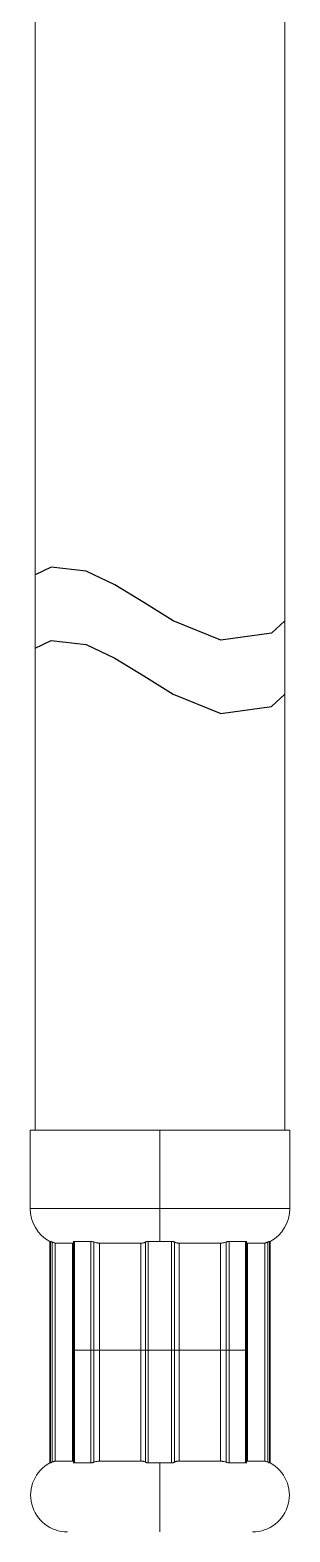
# Model space of a CAD drawing. Header units: millimetres. Extents: x 13295 to 13889, y -332 to 508.
# Drawn here: x 13784.3 to 13796.3, y -187 to -117.9 of the extents above; entities that cross this region are included whole.
import ezdxf

# ---------------------------------------------------------------- set-up
doc = ezdxf.new("R2010")
doc.units = ezdxf.units.MM

msp = doc.modelspace()

# ---------------------------------------------------------------- linework, layer by layer
at = {"linetype": 'Continuous', "lineweight": 18}
for p, q in [((13784.579, -116.401), (13784.579, -123.83)), ((13796.079, -116.401), (13796.079, -123.83)), ((13784.579, -123.83), (13784.579, -157.989)), ((13796.079, -123.83), (13796.079, -157.989)), ((13784.579, -157.989), (13784.579, -168.518)), ((13796.079, -157.989), (13796.079, -168.518)), ((13790.329, -168.518), (13784.348, -168.518)), ((13784.348, -168.518), (13784.348, -172.12)), ((13790.329, -168.518), (13796.31, -168.518)), ((13796.31, -172.12), (13796.31, -168.518)), ((13785.262, -173.64), (13785.262, -183.836)), ((13785.291, -173.64), (13785.262, -173.64)), ((13785.511, -173.718), (13786.302, -173.718)), ((13786.349, -173.659), (13786.349, -183.816)), ((13787.146, -173.64), (13786.387, -173.64)), ((13787.542, -173.718), (13789.452, -173.718)), ((13790.329, -173.64), (13789.792, -173.64)), ((13790.866, -173.64), (13790.329, -173.64)), ((13793.116, -173.718), (13791.206, -173.718)), ((13794.272, -173.64), (13793.512, -173.64)), ((13794.309, -183.816), (13794.309, -173.659)), ((13795.148, -173.718), (13794.357, -173.718)), ((13795.368, -173.64), (13795.396, -173.64)), ((13795.396, -183.836), (13795.396, -173.64)), ((13790.372, -178.652), (13786.353, -178.652)), ((13794.309, -178.652), (13790.372, -178.652)), ((13785.291, -183.836), (13785.262, -183.836)), ((13785.511, -183.756), (13786.302, -183.756)), ((13787.146, -183.836), (13786.387, -183.836)), ((13787.542, -183.756), (13789.452, -183.756)), ((13790.329, -183.836), (13789.792, -183.836)), ((13790.866, -183.836), (13790.329, -183.836)), ((13793.116, -183.756), (13791.206, -183.756)), ((13794.272, -183.836), (13793.512, -183.836)), ((13795.148, -183.756), (13794.357, -183.756)), ((13795.368, -183.836), (13795.396, -183.836))]:
    msp.add_line(p, q, dxfattribs=at)
at = {"color": 7, "linetype": 'Continuous'}
for p, q in [((13785.325, -142.608), (13784.579, -142.958)), ((13786.938, -142.793), (13785.325, -142.608)), ((13788.255, -143.409), (13786.938, -142.793)), ((13789.582, -144.234), (13788.255, -143.409)), ((13790.93, -145.074), (13789.582, -144.234)), ((13793.126, -145.959), (13790.93, -145.074)), ((13796.079, -145.074), (13795.454, -145.641)), ((13795.454, -145.641), (13793.126, -145.959)), ((13784.579, -146.333), (13785.325, -145.983)), ((13785.325, -145.983), (13786.938, -146.169)), ((13786.938, -146.169), (13788.255, -146.785)), ((13788.255, -146.785), (13789.582, -147.61)), ((13789.582, -147.61), (13790.93, -148.45)), ((13790.93, -148.45), (13793.126, -149.334)), ((13795.454, -149.016), (13796.079, -148.449)), ((13793.126, -149.334), (13795.454, -149.016))]:
    msp.add_line(p, q, dxfattribs=at)
at = {"linetype": 'Continuous', "lineweight": 13}
for p, q in [((13790.329, -172.12), (13790.329, -168.518)), ((13790.329, -172.12), (13784.348, -172.12)), ((13790.329, -172.12), (13790.329, -173.64)), ((13790.329, -172.12), (13796.31, -172.12)), ((13785.291, -173.64), (13785.291, -183.836)), ((13785.367, -173.671), (13785.367, -183.804)), ((13785.511, -173.718), (13785.511, -183.756)), ((13786.302, -173.718), (13786.302, -183.756)), ((13786.387, -173.64), (13786.387, -183.836)), ((13787.146, -173.64), (13787.146, -183.836)), ((13787.288, -173.671), (13787.288, -183.804)), ((13787.542, -173.718), (13787.542, -183.756)), ((13789.452, -173.718), (13789.452, -183.756)), ((13789.668, -173.671), (13789.668, -183.804)), ((13789.792, -173.64), (13789.792, -183.836)), ((13790.866, -173.64), (13790.866, -183.836)), ((13790.99, -173.671), (13790.99, -183.804)), ((13791.206, -173.718), (13791.206, -183.756)), ((13793.116, -173.718), (13793.116, -183.756)), ((13793.371, -173.671), (13793.371, -183.804)), ((13793.512, -173.64), (13793.512, -183.836)), ((13794.272, -173.64), (13794.272, -183.836)), ((13794.357, -173.718), (13794.357, -183.756)), ((13795.148, -173.718), (13795.148, -183.756)), ((13795.292, -173.671), (13795.292, -183.804)), ((13795.368, -173.64), (13795.368, -183.836)), ((13790.329, -183.836), (13790.329, -187.016))]:
    msp.add_line(p, q, dxfattribs=at)
at = {"linetype": 'Continuous', "lineweight": 18}
for centre, radius, start, end in [((13786.069, -172.12), 1.721, 180, 242.04017), ((13794.589, -172.12), 1.721, 297.95983, 0), ((13786.069, -185.324), 1.693, 118.46792, 270), ((13794.589, -185.324), 1.693, 270, 61.53208)]:
    msp.add_arc(centre, radius, start, end, dxfattribs=at)
for points, knots in [([(13785.367, -173.671), (13785.357, -173.666), (13785.347, -173.662), (13785.33, -173.655), (13785.322, -173.651), (13785.309, -173.646), (13785.303, -173.644), (13785.295, -173.641), (13785.292, -173.64), (13785.291, -173.64)], [0, 0, 0, 0, 0.25, 0.25, 0.5, 0.5, 0.75, 0.75, 1, 1, 1, 1]), ([(13785.511, -173.718), (13785.506, -173.718), (13785.5, -173.717), (13785.487, -173.714), (13785.483, -173.713), (13785.472, -173.71), (13785.466, -173.708), (13785.447, -173.702), (13785.433, -173.698), (13785.402, -173.686), (13785.385, -173.679), (13785.367, -173.671)], [0, 0, 0, 0, 0.25, 0.25, 0.375, 0.375, 0.5, 0.5, 0.75, 0.75, 1, 1, 1, 1]), ([(13786.36, -173.692), (13786.36, -173.695), (13786.36, -173.697), (13786.358, -173.702), (13786.356, -173.704), (13786.35, -173.71), (13786.343, -173.713), (13786.33, -173.716), (13786.325, -173.717), (13786.314, -173.718), (13786.308, -173.718), (13786.302, -173.718)], [0, 0, 0, 0, 0.151051, 0.151051, 0.320841, 0.320841, 0.660421, 0.660421, 0.83021, 0.83021, 1, 1, 1, 1]), ([(13786.387, -173.64), (13786.379, -173.64), (13786.372, -173.641), (13786.363, -173.643), (13786.361, -173.644), (13786.357, -173.646), (13786.353, -173.649), (13786.351, -173.652), (13786.35, -173.655), (13786.349, -173.657), (13786.349, -173.659), (13786.349, -173.659), (13786.349, -173.659)], [0, 0, 0, 0, 0.3299, 0.3299, 0.49485, 0.49485, 0.6598, 0.82475, 0.82475, 0.9897, 0.9897, 1, 1, 1, 1]), ([(13787.288, -173.671), (13787.276, -173.666), (13787.264, -173.662), (13787.239, -173.655), (13787.227, -173.651), (13787.202, -173.646), (13787.19, -173.644), (13787.167, -173.641), (13787.156, -173.64), (13787.146, -173.64)], [0, 0, 0, 0, 0.25, 0.25, 0.5, 0.5, 0.75, 0.75, 1, 1, 1, 1]), ([(13787.542, -173.718), (13787.523, -173.718), (13787.503, -173.717), (13787.472, -173.714), (13787.462, -173.713), (13787.44, -173.71), (13787.429, -173.708), (13787.396, -173.702), (13787.374, -173.698), (13787.33, -173.686), (13787.309, -173.679), (13787.288, -173.671)], [0, 0, 0, 0, 0.25, 0.25, 0.375, 0.375, 0.5, 0.5, 0.75, 0.75, 1, 1, 1, 1]), ([(13789.668, -173.671), (13789.656, -173.679), (13789.643, -173.685), (13789.62, -173.694), (13789.612, -173.697), (13789.595, -173.702), (13789.586, -173.704), (13789.558, -173.71), (13789.539, -173.713), (13789.507, -173.716), (13789.496, -173.717), (13789.475, -173.718), (13789.463, -173.718), (13789.452, -173.718)], [0, 0, 0, 0, 0.25, 0.25, 0.375, 0.375, 0.5, 0.5, 0.75, 0.75, 0.875, 0.875, 1, 1, 1, 1]), ([(13789.792, -173.64), (13789.779, -173.64), (13789.767, -173.641), (13789.749, -173.643), (13789.743, -173.644), (13789.731, -173.646), (13789.72, -173.649), (13789.71, -173.652), (13789.7, -173.655), (13789.696, -173.657), (13789.682, -173.662), (13789.675, -173.666), (13789.668, -173.671)], [0, 0, 0, 0, 0.25, 0.25, 0.375, 0.375, 0.5, 0.625, 0.625, 0.75, 0.75, 1, 1, 1, 1]), ([(13790.99, -173.671), (13790.984, -173.666), (13790.976, -173.662), (13790.959, -173.655), (13790.949, -173.651), (13790.927, -173.646), (13790.916, -173.644), (13790.892, -173.641), (13790.879, -173.64), (13790.866, -173.64)], [0, 0, 0, 0, 0.25, 0.25, 0.5, 0.5, 0.75, 0.75, 1, 1, 1, 1]), ([(13791.206, -173.718), (13791.184, -173.718), (13791.162, -173.717), (13791.131, -173.714), (13791.121, -173.713), (13791.101, -173.71), (13791.091, -173.708), (13791.063, -173.702), (13791.046, -173.698), (13791.016, -173.686), (13791.002, -173.679), (13790.99, -173.671)], [0, 0, 0, 0, 0.25, 0.25, 0.375, 0.375, 0.5, 0.5, 0.75, 0.75, 1, 1, 1, 1]), ([(13793.371, -173.671), (13793.35, -173.679), (13793.328, -173.685), (13793.296, -173.694), (13793.285, -173.697), (13793.262, -173.702), (13793.251, -173.704), (13793.219, -173.71), (13793.197, -173.713), (13793.166, -173.716), (13793.155, -173.717), (13793.136, -173.718), (13793.126, -173.718), (13793.116, -173.718)], [0, 0, 0, 0, 0.25, 0.25, 0.375, 0.375, 0.5, 0.5, 0.75, 0.75, 0.875, 0.875, 1, 1, 1, 1]), ([(13793.512, -173.64), (13793.502, -173.64), (13793.491, -173.641), (13793.474, -173.643), (13793.468, -173.644), (13793.456, -173.646), (13793.444, -173.649), (13793.432, -173.652), (13793.419, -173.655), (13793.413, -173.657), (13793.395, -173.662), (13793.383, -173.666), (13793.371, -173.671)], [0, 0, 0, 0, 0.25, 0.25, 0.375, 0.375, 0.5, 0.625, 0.625, 0.75, 0.75, 1, 1, 1, 1]), ([(13794.309, -173.659), (13794.309, -173.659), (13794.309, -173.659), (13794.309, -173.655), (13794.308, -173.651), (13794.302, -173.646), (13794.298, -173.644), (13794.287, -173.641), (13794.28, -173.64), (13794.272, -173.64)], [0, 0, 0, 0, 0.010237, 0.010237, 0.340158, 0.340158, 0.670079, 0.670079, 1, 1, 1, 1]), ([(13794.357, -173.718), (13794.344, -173.718), (13794.333, -173.717), (13794.32, -173.714), (13794.316, -173.713), (13794.31, -173.711), (13794.308, -173.71), (13794.307, -173.708)], [0, 0, 0, 0, 0.544584, 0.544584, 0.816876, 0.816876, 1, 1, 1, 1]), ([(13795.292, -173.671), (13795.274, -173.679), (13795.257, -173.685), (13795.233, -173.694), (13795.226, -173.697), (13795.212, -173.702), (13795.205, -173.704), (13795.186, -173.71), (13795.176, -173.713), (13795.163, -173.716), (13795.159, -173.717), (13795.153, -173.718), (13795.15, -173.718), (13795.148, -173.718)], [0, 0, 0, 0, 0.25, 0.25, 0.375, 0.375, 0.5, 0.5, 0.75, 0.75, 0.875, 0.875, 1, 1, 1, 1]), ([(13795.368, -173.64), (13795.366, -173.64), (13795.364, -173.641), (13795.357, -173.643), (13795.355, -173.644), (13795.349, -173.646), (13795.343, -173.649), (13795.336, -173.652), (13795.328, -173.655), (13795.324, -173.657), (13795.311, -173.662), (13795.302, -173.666), (13795.292, -173.671)], [0, 0, 0, 0, 0.25, 0.25, 0.375, 0.375, 0.5, 0.625, 0.625, 0.75, 0.75, 1, 1, 1, 1]), ([(13785.291, -183.836), (13785.292, -183.836), (13785.295, -183.835), (13785.301, -183.833), (13785.304, -183.832), (13785.309, -183.829), (13785.315, -183.827), (13785.322, -183.824), (13785.33, -183.82), (13785.334, -183.819), (13785.347, -183.813), (13785.357, -183.809), (13785.367, -183.804)], [0, 0, 0, 0, 0.25, 0.25, 0.375, 0.375, 0.5, 0.625, 0.625, 0.75, 0.75, 1, 1, 1, 1]), ([(13785.367, -183.804), (13785.385, -183.796), (13785.402, -183.789), (13785.425, -183.78), (13785.432, -183.777), (13785.447, -183.772), (13785.453, -183.77), (13785.472, -183.764), (13785.483, -183.761), (13785.496, -183.758), (13785.499, -183.757), (13785.506, -183.756), (13785.509, -183.756), (13785.511, -183.756)], [0, 0, 0, 0, 0.25, 0.25, 0.375, 0.375, 0.5, 0.5, 0.75, 0.75, 0.875, 0.875, 1, 1, 1, 1]), ([(13786.302, -183.756), (13786.315, -183.756), (13786.326, -183.757), (13786.339, -183.76), (13786.343, -183.761), (13786.348, -183.763), (13786.35, -183.765), (13786.352, -183.766)], [0, 0, 0, 0, 0.544508, 0.544508, 0.816761, 0.816761, 1, 1, 1, 1]), ([(13786.349, -183.816), (13786.349, -183.816), (13786.349, -183.817), (13786.349, -183.82), (13786.351, -183.824), (13786.356, -183.83), (13786.36, -183.832), (13786.372, -183.835), (13786.378, -183.836), (13786.387, -183.836)], [0, 0, 0, 0, 0.009952, 0.009952, 0.339968, 0.339968, 0.669984, 0.669984, 1, 1, 1, 1]), ([(13787.146, -183.836), (13787.156, -183.836), (13787.167, -183.835), (13787.184, -183.833), (13787.19, -183.832), (13787.202, -183.829), (13787.214, -183.827), (13787.227, -183.824), (13787.239, -183.82), (13787.245, -183.819), (13787.264, -183.813), (13787.276, -183.809), (13787.288, -183.804)], [0, 0, 0, 0, 0.25, 0.25, 0.375, 0.375, 0.5, 0.625, 0.625, 0.75, 0.75, 1, 1, 1, 1]), ([(13787.288, -183.804), (13787.309, -183.796), (13787.33, -183.789), (13787.363, -183.78), (13787.374, -183.777), (13787.396, -183.772), (13787.407, -183.77), (13787.44, -183.764), (13787.461, -183.761), (13787.493, -183.758), (13787.503, -183.757), (13787.523, -183.756), (13787.533, -183.756), (13787.542, -183.756)], [0, 0, 0, 0, 0.25, 0.25, 0.375, 0.375, 0.5, 0.5, 0.75, 0.75, 0.875, 0.875, 1, 1, 1, 1]), ([(13789.452, -183.756), (13789.475, -183.756), (13789.496, -183.757), (13789.528, -183.76), (13789.538, -183.761), (13789.558, -183.764), (13789.568, -183.766), (13789.595, -183.772), (13789.612, -183.777), (13789.643, -183.789), (13789.656, -183.796), (13789.668, -183.804)], [0, 0, 0, 0, 0.25, 0.25, 0.375, 0.375, 0.5, 0.5, 0.75, 0.75, 1, 1, 1, 1]), ([(13789.668, -183.804), (13789.675, -183.809), (13789.682, -183.813), (13789.7, -183.82), (13789.71, -183.824), (13789.731, -183.83), (13789.742, -183.832), (13789.767, -183.835), (13789.779, -183.836), (13789.792, -183.836)], [0, 0, 0, 0, 0.25, 0.25, 0.5, 0.5, 0.75, 0.75, 1, 1, 1, 1]), ([(13790.866, -183.836), (13790.879, -183.836), (13790.892, -183.835), (13790.91, -183.833), (13790.916, -183.832), (13790.927, -183.829), (13790.938, -183.827), (13790.948, -183.824), (13790.958, -183.82), (13790.963, -183.819), (13790.976, -183.813), (13790.984, -183.809), (13790.99, -183.804)], [0, 0, 0, 0, 0.25, 0.25, 0.375, 0.375, 0.5, 0.625, 0.625, 0.75, 0.75, 1, 1, 1, 1]), ([(13790.99, -183.804), (13791.002, -183.796), (13791.015, -183.789), (13791.038, -183.78), (13791.046, -183.777), (13791.063, -183.772), (13791.072, -183.77), (13791.1, -183.764), (13791.12, -183.761), (13791.151, -183.758), (13791.162, -183.757), (13791.184, -183.756), (13791.195, -183.756), (13791.206, -183.756)], [0, 0, 0, 0, 0.25, 0.25, 0.375, 0.375, 0.5, 0.5, 0.75, 0.75, 0.875, 0.875, 1, 1, 1, 1]), ([(13793.116, -183.756), (13793.135, -183.756), (13793.155, -183.757), (13793.186, -183.76), (13793.197, -183.761), (13793.218, -183.764), (13793.229, -183.766), (13793.262, -183.772), (13793.284, -183.777), (13793.328, -183.789), (13793.35, -183.796), (13793.371, -183.804)], [0, 0, 0, 0, 0.25, 0.25, 0.375, 0.375, 0.5, 0.5, 0.75, 0.75, 1, 1, 1, 1]), ([(13793.371, -183.804), (13793.383, -183.809), (13793.395, -183.813), (13793.419, -183.82), (13793.432, -183.824), (13793.456, -183.83), (13793.468, -183.832), (13793.491, -183.835), (13793.502, -183.836), (13793.512, -183.836)], [0, 0, 0, 0, 0.25, 0.25, 0.5, 0.5, 0.75, 0.75, 1, 1, 1, 1]), ([(13794.272, -183.836), (13794.28, -183.836), (13794.287, -183.835), (13794.295, -183.833), (13794.298, -183.832), (13794.302, -183.829), (13794.305, -183.827), (13794.307, -183.824), (13794.309, -183.82), (13794.309, -183.819), (13794.309, -183.817), (13794.309, -183.816), (13794.309, -183.816)], [0, 0, 0, 0, 0.330003, 0.330003, 0.495005, 0.495005, 0.660007, 0.825008, 0.825008, 0.99001, 0.99001, 1, 1, 1, 1]), ([(13794.298, -183.782), (13794.298, -183.779), (13794.299, -183.777), (13794.301, -183.772), (13794.302, -183.77), (13794.309, -183.764), (13794.315, -183.761), (13794.328, -183.758), (13794.333, -183.757), (13794.344, -183.756), (13794.35, -183.756), (13794.357, -183.756)], [0, 0, 0, 0, 0.150801, 0.150801, 0.320641, 0.320641, 0.66032, 0.66032, 0.83016, 0.83016, 1, 1, 1, 1]), ([(13795.148, -183.756), (13795.152, -183.756), (13795.158, -183.757), (13795.171, -183.76), (13795.176, -183.761), (13795.187, -183.764), (13795.192, -183.766), (13795.211, -183.772), (13795.225, -183.777), (13795.257, -183.789), (13795.274, -183.796), (13795.292, -183.804)], [0, 0, 0, 0, 0.25, 0.25, 0.375, 0.375, 0.5, 0.5, 0.75, 0.75, 1, 1, 1, 1]), ([(13795.292, -183.804), (13795.302, -183.809), (13795.311, -183.813), (13795.328, -183.82), (13795.336, -183.824), (13795.35, -183.83), (13795.355, -183.832), (13795.364, -183.835), (13795.366, -183.836), (13795.368, -183.836)], [0, 0, 0, 0, 0.25, 0.25, 0.5, 0.5, 0.75, 0.75, 1, 1, 1, 1])]:
    msp.add_open_spline(points, degree=3, knots=knots, dxfattribs=at)

doc.saveas('drawing.dxf')
